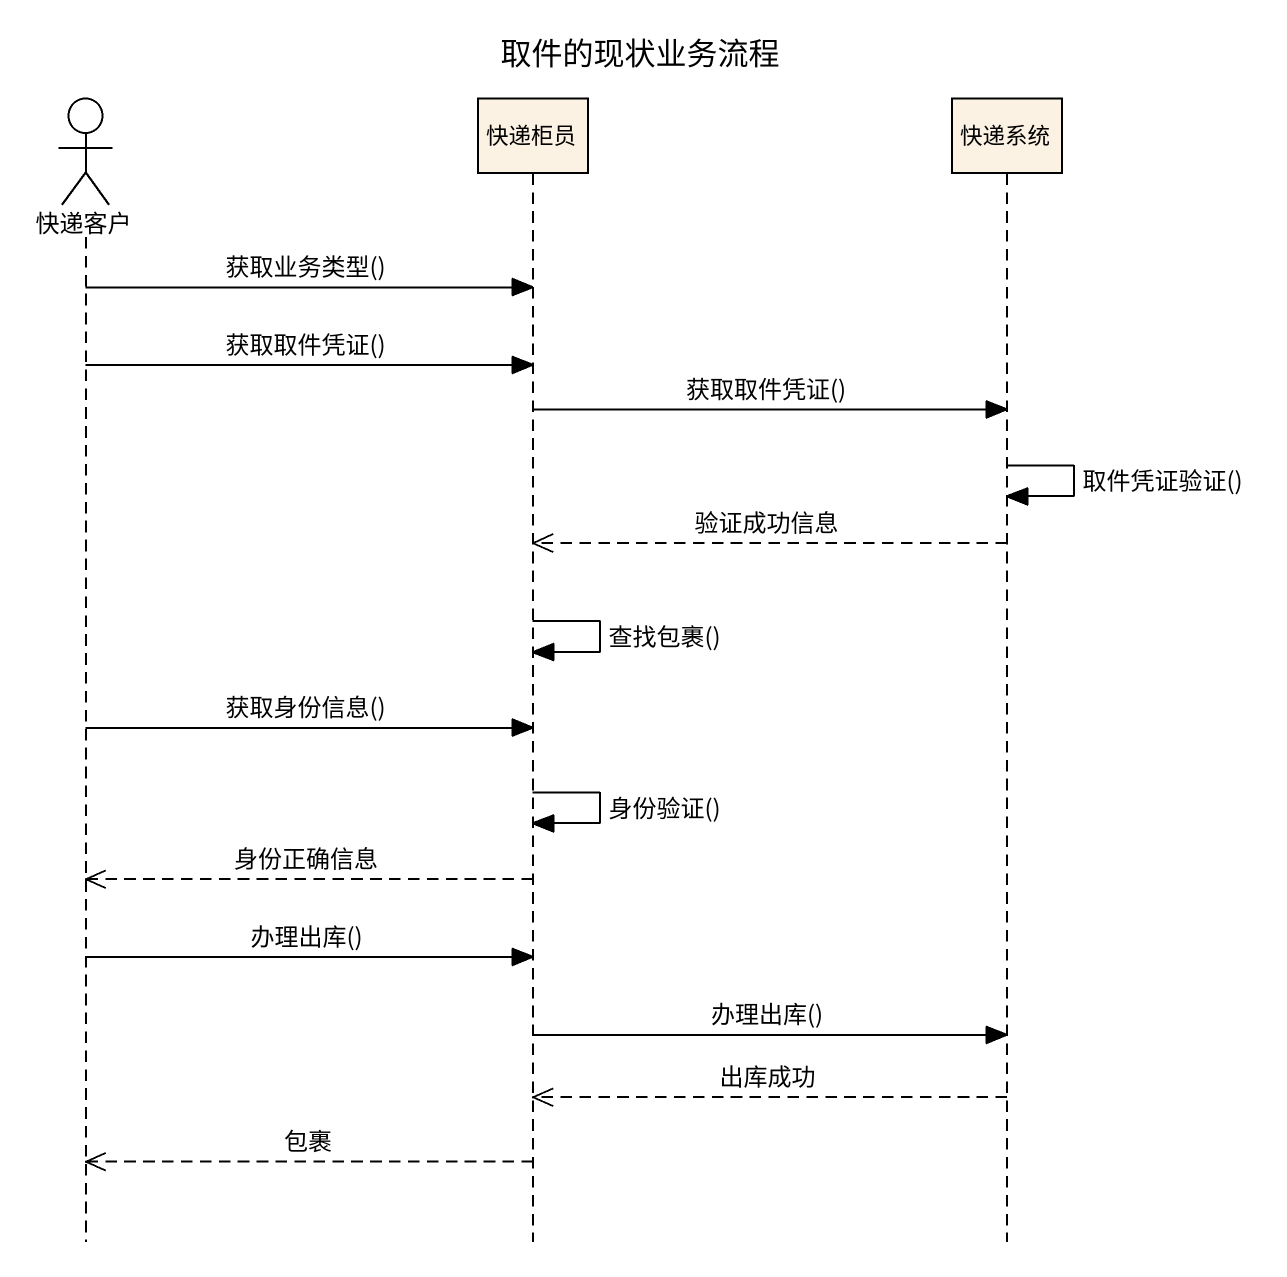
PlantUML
@startuml
title 取件的现状业务流程
hide footbox
actor 快递客户
participant 快递柜员
participant 快递系统

快递客户 -> 快递柜员 : 获取业务类型()
快递客户 -> 快递柜员 : 获取取件凭证()
快递柜员 -> 快递系统 : 获取取件凭证()
快递系统 -> 快递系统 : 取件凭证验证()
快递系统 -->> 快递柜员 : 验证成功信息
快递柜员 -> 快递柜员 : 查找包裹()
快递客户 -> 快递柜员 : 获取身份信息()
快递柜员 -> 快递柜员 : 身份验证()
快递柜员 -->> 快递客户 : 身份正确信息
快递客户 -> 快递柜员 : 办理出库()
快递柜员 -> 快递系统 : 办理出库()
快递系统 -->> 快递柜员 : 出库成功
快递柜员 -->> 快递客户 : 包裹
@enduml
